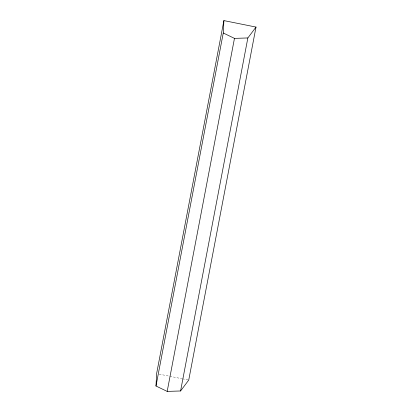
<?xml version="1.0" encoding="UTF-8"?>
<svg xmlns="http://www.w3.org/2000/svg" width="412" height="412" viewBox="0 0 412 412"><rect width="100%" height="100%" fill="white"/><g stroke="black" fill="none" stroke-linecap="round" stroke-linejoin="round"><path stroke-width="0.31" stroke-dasharray="2.06 1.54" d="M159.14 374.127L169.214 376.156M169.847 376.285L181.805 378.695M182.439 378.824L188.104 379.967"/><path stroke-width="0.62" d="M155.988 386.013L156.622 373.617L223.901 20.6L256.012 27.074L188.732 380.096L180.574 390.973L167.184 391.4L155.988 386.013L223.268 32.991L223.901 20.6M167.184 391.4L234.464 38.383L223.268 32.991M180.574 390.973L247.859 37.95L256.012 27.074M234.464 38.383L247.859 37.95"/></g></svg>
